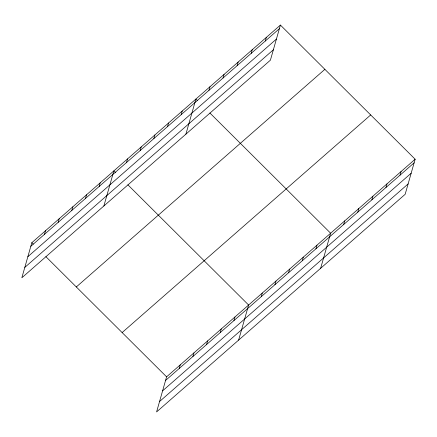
<?xml version="1.0" encoding="UTF-8"?>
<svg xmlns="http://www.w3.org/2000/svg" width="437" height="437" viewBox="0 0 437 437"><rect width="100%" height="100%" fill="white"/><g stroke="black" fill="none" stroke-linecap="round" stroke-linejoin="round"><path stroke-width="0.66" d="M280.412 25.067L31.846 242.688L21.85 277.779L270.41 60.164L280.412 25.067L415.15 159.221L405.154 194.312L156.588 411.933L166.59 376.836L415.15 159.221M44.487 234.33L45.519 230.72M58.159 222.362L59.186 218.746M71.832 210.394L72.859 206.777M85.499 198.425L86.531 194.809M99.172 186.457L100.204 182.841M103.875 205.969L113.871 170.872L115.805 172.795M126.511 162.52L127.544 158.904M140.184 150.547L141.217 146.936M153.857 138.578L154.884 134.967M167.524 126.61L168.556 122.994M181.197 114.641L182.229 111.025M185.9 134.154L195.896 99.057L197.349 100.499M208.952 90.339L209.984 86.728M223.039 78.01L224.066 74.394M237.122 65.676L238.154 62.065M251.209 53.347L252.236 49.731M265.292 41.012L266.324 37.402M179.23 368.484L180.257 364.868M192.897 356.516L193.93 352.899M206.57 344.547L207.602 340.931M220.243 332.579L221.269 328.963M233.915 320.605L234.942 316.994M238.618 340.117L248.615 305.026L127.888 184.829M261.255 296.668L262.282 293.052M274.928 284.7L275.955 281.084M288.595 272.732L289.627 269.116M302.267 260.763L303.294 257.147M315.94 248.795L316.967 245.179M320.643 268.302L330.64 233.211L209.913 113.014M343.695 224.492L344.722 220.876M357.777 212.163L358.81 208.547M371.865 199.829L372.892 196.213M385.947 187.495L386.98 183.884M400.035 175.166L401.062 171.55M30.819 246.299L279.38 28.684M27.859 256.688L276.419 39.073M24.811 267.395L273.371 49.774M76.311 286.956L324.871 69.336M122.125 332.568L370.685 114.947M165.557 380.452L414.118 162.832M162.597 390.842L411.162 173.221M159.549 401.543L408.114 183.928M31.846 242.688L33.299 244.13M45.863 256.639L166.59 376.836"/></g></svg>
